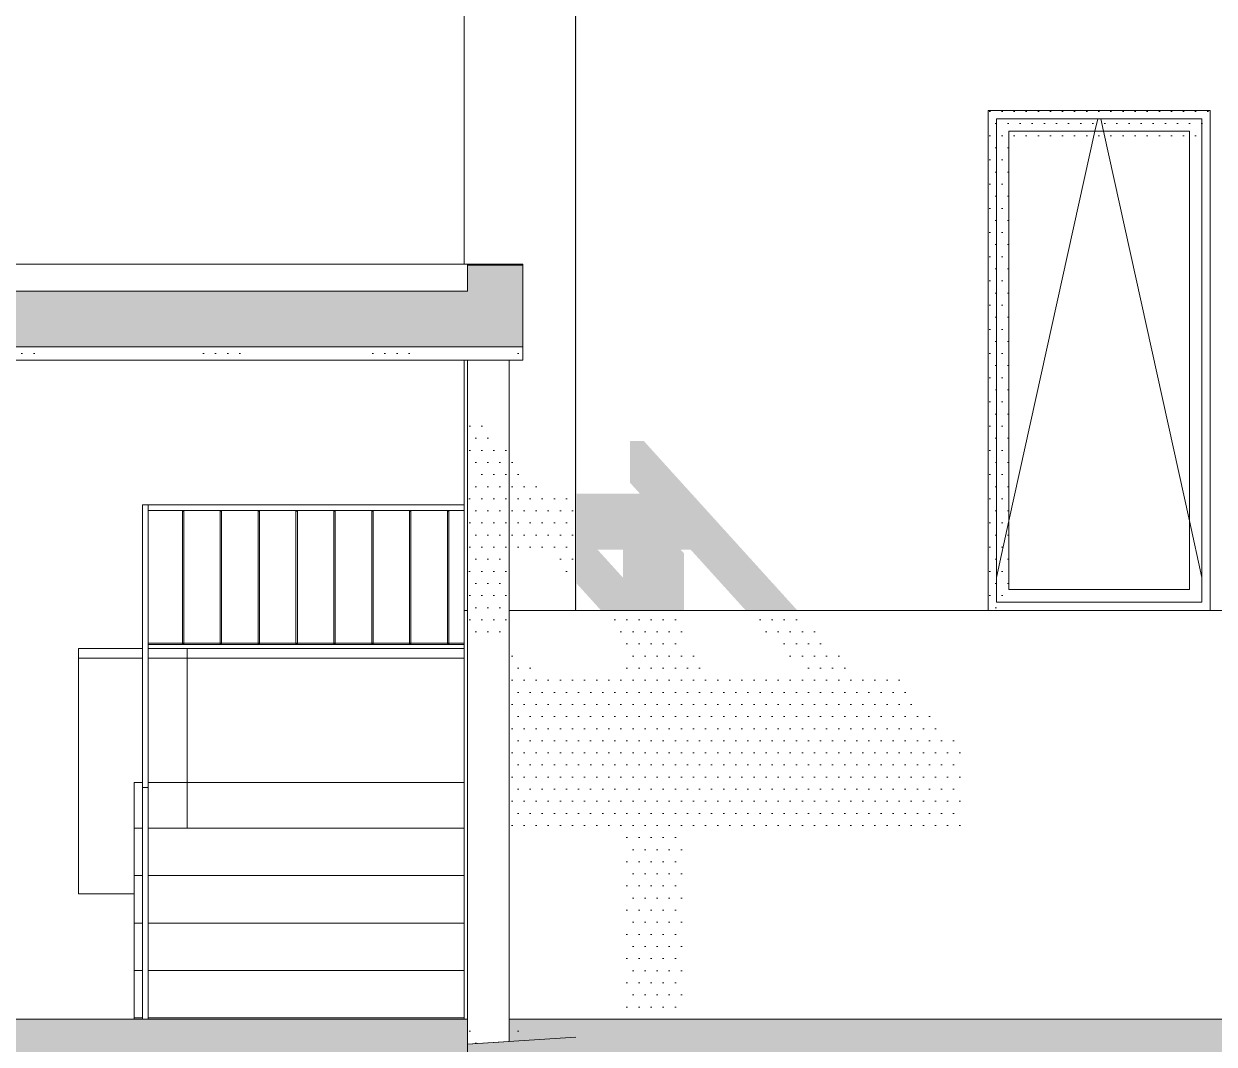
# Model space of a CAD drawing. Header units: metres. Extents: x -111189 to -108577, y -72951 to -72647.
# Drawn here: x -108790.638 to -108786.352, y -72942.556 to -72938.883 of the extents above; entities that cross this region are included whole.
import ezdxf

# ---------------------------------------------------------------- set-up
doc = ezdxf.new("R2010")
doc.units = ezdxf.units.M
doc.header["$MEASUREMENT"] = 0
for name, color, linetype in [('00 - DESENHO 2D', 7, 'Continuous'), ('01 - TERRENO PROPOSTO', 7, 'Continuous'), ('03 - COBERTURA', 7, 'Continuous'), ('03 - LAJES', 7, 'Continuous'), ('04 - TECTO FALSO', 7, 'Continuous'), ('05 - PAREDES..35', 7, 'Continuous'), ('05 - PILAR', 7, 'Continuous'), ('05 - VIGA', 7, 'Continuous'), ('06 - ESCADAS _ GUARDAS', 7, 'Continuous'), ('06 - FORRA', 7, 'Continuous')]:
    doc.layers.add(name, color=color, linetype=linetype)
pattern_1 = [(360, (-108945.28672, -72941.59482), (0.021783658, 0.043567315), [0, -0.043567315])]

# ---------------------------------------------------------------- blocks, each defined once
blk = doc.blocks.new('Corte Elem_1871_1', base_point=(-108945.2867, -72941.5948))
at = {"layer": '05 - PAREDES..35', "linetype": 'Continuous', "lineweight": 13}
h = blk.add_hatch(dxfattribs=at)
h.set_pattern_fill('DOTS_0001', color=251, style=0, pattern_type=2)
h.set_pattern_definition(pattern_1)
h.paths.add_polyline_path([(-108788.652, -72938.7148), (-108788.652, -72940.9948), (-108788.6474, -72940.9948), (-108788.6474, -72940.8979), (-108788.5595, -72940.9948), (-108788.2611, -72940.9948), (-108788.2611, -72940.7889), (-108788.2727, -72940.776), (-108788.2368, -72940.776), (-108788.0385, -72940.9948), (-108787.8525, -72940.9948), (-108788.4052, -72940.385), (-108788.4552, -72940.385), (-108788.4552, -72940.535), (-108788.4193, -72940.5746), (-108788.6474, -72940.5746), (-108788.6474, -72938.72), (-108784.3406, -72938.72), (-108784.3406, -72938.5948), (-108784.342, -72938.5948), (-108784.342, -72938.7148)])
h.paths.add_polyline_path([(-108788.5719, -72940.776), (-108788.481, -72940.776), (-108788.481, -72940.8763)], flags=0)
blk = doc.blocks.new('Corte Elem_1892_1', base_point=(-108945.2867, -72941.5948))
at = {"layer": '03 - LAJES', "linetype": 'Continuous', "lineweight": 13}
h = blk.add_hatch(dxfattribs=at)
h.set_pattern_fill('DOTS_0001', color=251, style=0, pattern_type=2)
h.set_pattern_definition(pattern_1)
h.paths.add_polyline_path([(-108788.8906, -72942.4665), (-108788.8906, -72942.5466), (-108788.8206, -72942.5421), (-108788.8206, -72942.4665)])
at = {"layer": '03 - LAJES', "color": 7, "linetype": 'Continuous', "lineweight": 20}
for p, q in [((-108789.0406, -72942.4665), (-108793.7957, -72942.4665)), ((-108789.0406, -72942.4665), (-108789.0406, -72942.8665)), ((-108779.3706, -72942.4665), (-108788.6506, -72942.4665))]:
    blk.add_line(p, q, dxfattribs=at)
at = {"layer": '03 - LAJES', "color": 7, "linetype": 'Continuous', "lineweight": 13}
blk.add_line((-108788.8906, -72942.4665), (-108788.6506, -72942.4665), dxfattribs=at)
blk = doc.blocks.new('Corte Elem_1899_1', base_point=(-108945.2867, -72941.5948))
at = {"layer": '03 - LAJES', "color": 251, "linetype": 'Continuous', "lineweight": 13}
for p, q in [((-108790.4406, -72942.0149), (-108790.4406, -72941.1667)), ((-108790.0493, -72941.6148), (-108790.0493, -72941.1667)), ((-108790.0493, -72941.7788), (-108790.0493, -72941.6148)), ((-108790.4406, -72942.0149), (-108790.2406, -72942.0149))]:
    blk.add_line(p, q, dxfattribs=at)
blk = doc.blocks.new('Corte Elem_1904_1', base_point=(-108945.2867, -72941.5948))
at = {"layer": '06 - FORRA', "linetype": 'Continuous', "lineweight": 13}
h = blk.add_hatch(dxfattribs=at)
h.set_pattern_fill('DOTS_0001', color=251, style=0, pattern_type=2)
h.set_pattern_definition(pattern_1)
h.paths.add_polyline_path([(-108789.052, -72940.9948), (-108789.052, -72941.1382), (-108789.0406, -72941.1508), (-108789.0406, -72940.9948)])
h = blk.add_hatch(dxfattribs=at)
h.set_pattern_fill('DOTS_0001', color=251, style=0, pattern_type=2)
h.set_pattern_definition(pattern_1)
h.paths.add_polyline_path([(-108788.8906, -72941.1112), (-108788.8906, -72941.791), (-108788.4857, -72941.791), (-108788.4857, -72942.4665), (-108788.2657, -72942.4665), (-108788.2657, -72941.791), (-108787.2589, -72941.791), (-108787.2589, -72941.4938), (-108787.5139, -72941.2123), (-108787.6554, -72941.2123), (-108787.8525, -72940.9948), (-108788.0385, -72940.9948), (-108787.8413, -72941.2123), (-108788.1764, -72941.2123), (-108788.2657, -72941.1138), (-108788.2657, -72940.9948), (-108788.5595, -72940.9948), (-108788.4857, -72941.0763), (-108788.4857, -72941.2123), (-108788.7989, -72941.2123)])
h = blk.add_hatch(dxfattribs=at)
h.set_pattern_fill('DOTS_0001', color=251, style=0, pattern_type=2)
h.set_pattern_definition(pattern_1)
h.paths.add_polyline_path([(-108789.0406, -72941.2123), (-108789.052, -72941.2123), (-108789.052, -72941.791), (-108789.0406, -72941.791)])
at = {"layer": '06 - FORRA', "color": 7, "linetype": 'Continuous', "lineweight": 13}
for p, q in [((-108789.052, -72940.9948), (-108789.052, -72942.4665)), ((-108788.652, -72940.9948), (-108785.6901, -72940.9948))]:
    blk.add_line(p, q, dxfattribs=at)
blk = doc.blocks.new('Corte Elem_1987_1', base_point=(-108945.2867, -72941.5948))
at = {"layer": '04 - TECTO FALSO', "color": 251, "linetype": 'Continuous', "lineweight": 13}
for p, q in [((-108790.4406, -72941.1317), (-108790.2107, -72941.1317)), ((-108790.4406, -72941.1667), (-108790.4406, -72941.1317)), ((-108790.1907, -72941.1317), (-108790.0493, -72941.1317)), ((-108790.0493, -72941.1317), (-108789.052, -72941.1317)), ((-108790.0493, -72941.1667), (-108790.0493, -72941.1317)), ((-108790.4406, -72941.1667), (-108790.2107, -72941.1667)), ((-108790.1907, -72941.1667), (-108790.0493, -72941.1667)), ((-108790.0493, -72941.1667), (-108789.052, -72941.1667))]:
    blk.add_line(p, q, dxfattribs=at)
blk = doc.blocks.new('Corte Elem_1993_1', base_point=(-108945.2867, -72941.5948))
at = {"layer": '06 - FORRA', "linetype": 'Continuous', "lineweight": 13}
h = blk.add_hatch(dxfattribs=at)
h.set_pattern_fill('DOTS_0001', color=251, style=0, pattern_type=2)
h.set_pattern_definition(pattern_1)
h.paths.add_polyline_path([(-108788.8906, -72940.7709), (-108788.7625, -72940.7709), (-108788.652, -72940.8927), (-108788.652, -72940.5694), (-108788.7591, -72940.5694), (-108788.8906, -72940.4244)])
h = blk.add_hatch(dxfattribs=at)
h.set_pattern_fill('DOTS_0001', color=251, style=0, pattern_type=2)
h.set_pattern_definition(pattern_1)
h.paths.add_polyline_path([(-108789.0406, -72940.5694), (-108789.052, -72940.5694), (-108789.052, -72940.7709), (-108789.0406, -72940.7709)])
h = blk.add_hatch(dxfattribs=at)
h.set_pattern_fill('DOTS_0001', color=251, style=0, pattern_type=2)
h.set_pattern_definition(pattern_1)
h.paths.add_polyline_path([(-108789.052, -72940.9948), (-108789.0406, -72940.9948), (-108789.0406, -72940.9457), (-108789.052, -72940.933)])
at = {"layer": '06 - FORRA', "color": 7, "linetype": 'Continuous', "lineweight": 13}
for p, q in [((-108789.052, -72938.7148), (-108789.052, -72939.7486)), ((-108788.652, -72938.7148), (-108788.652, -72940.9948)), ((-108789.052, -72940.0943), (-108789.052, -72940.9948)), ((-108789.052, -72940.9948), (-108789.0406, -72940.9948)), ((-108788.8906, -72940.9948), (-108788.652, -72940.9948))]:
    blk.add_line(p, q, dxfattribs=at)
blk = doc.blocks.new('Corte Elem_1997_1', base_point=(-108945.2867, -72941.5948))
at = {"layer": '05 - PAREDES..35', "linetype": 'Continuous', "lineweight": 13}
h = blk.add_hatch(dxfattribs=at)
h.set_pattern_fill('DOTS_0001', color=251, style=0, pattern_type=2)
h.set_pattern_definition(pattern_1)
h.paths.add_polyline_path([(-108786.3656, -72939.2248), (-108786.3656, -72939.1948), (-108787.1656, -72939.1948), (-108787.1656, -72939.2248), (-108787.1356, -72939.2248), (-108786.3956, -72939.2248)])
h = blk.add_hatch(dxfattribs=at)
h.set_pattern_fill('DOTS_0001', color=251, style=0, pattern_type=2)
h.set_pattern_definition(pattern_1)
h.paths.add_polyline_path([(-108787.1656, -72939.2248), (-108787.1656, -72940.9648), (-108787.1356, -72940.9648), (-108787.1356, -72939.2248)])
h = blk.add_hatch(dxfattribs=at)
h.set_pattern_fill('DOTS_0001', color=251, style=0, pattern_type=2)
h.set_pattern_definition(pattern_1)
h.paths.add_polyline_path([(-108786.3956, -72939.2248), (-108787.1356, -72939.2248), (-108787.1356, -72939.2698), (-108787.0906, -72939.2698), (-108786.4406, -72939.2698), (-108786.3956, -72939.2698)])
h = blk.add_hatch(dxfattribs=at)
h.set_pattern_fill('DOTS_0001', color=251, style=0, pattern_type=2)
h.set_pattern_definition(pattern_1)
h.paths.add_polyline_path([(-108786.3656, -72939.2248), (-108786.3956, -72939.2248), (-108786.3956, -72939.272), (-108786.3656, -72939.272)])
h = blk.add_hatch(dxfattribs=at)
h.set_pattern_fill('DOTS_0001', color=251, style=0, pattern_type=2)
h.set_pattern_definition(pattern_1)
h.paths.add_polyline_path([(-108787.0906, -72939.2698), (-108787.1356, -72939.2698), (-108787.1356, -72940.9198), (-108787.0906, -72940.9198)])
h = blk.add_hatch(dxfattribs=at)
h.set_pattern_fill('DOTS_0001', color=251, style=0, pattern_type=2)
h.set_pattern_definition(pattern_1)
h.paths.add_polyline_path([(-108787.0906, -72939.2698), (-108787.0906, -72940.9198), (-108787.0723, -72940.9198), (-108787.0723, -72939.2977), (-108786.4406, -72939.2977), (-108786.4406, -72939.2698)])
h = blk.add_hatch(dxfattribs=at)
h.set_pattern_fill('DOTS_0001', color=251, style=0, pattern_type=2)
h.set_pattern_definition(pattern_1)
h.paths.add_polyline_path([(-108786.4406, -72939.29), (-108786.3956, -72939.29), (-108786.3956, -72939.2698), (-108786.4406, -72939.2698)])
h = blk.add_hatch(dxfattribs=at)
h.set_pattern_fill('DOTS_0001', color=251, style=0, pattern_type=2)
h.set_pattern_definition(pattern_1)
h.paths.add_polyline_path([(-108787.1356, -72940.9648), (-108787.0793, -72940.9648), (-108787.0793, -72940.9198), (-108787.1356, -72940.9198)])
h = blk.add_hatch(dxfattribs=at)
h.set_pattern_fill('DOTS_0001', color=251, style=0, pattern_type=2)
h.set_pattern_definition(pattern_1)
h.paths.add_polyline_path([(-108787.1656, -72940.9948), (-108787.0956, -72940.9948), (-108787.0956, -72940.9648), (-108787.1656, -72940.9648)])
at = {"layer": '05 - PAREDES..35', "color": 7, "linetype": 'Continuous', "lineweight": 13}
for p, q in [((-108787.1656, -72939.1948), (-108786.3656, -72939.1948)), ((-108787.1656, -72940.9948), (-108787.1656, -72939.1948)), ((-108787.1356, -72940.9648), (-108787.1356, -72939.2248)), ((-108787.1356, -72939.2248), (-108786.3956, -72939.2248)), ((-108786.781, -72939.2698), (-108786.7711, -72939.2248)), ((-108786.7501, -72939.2698), (-108786.7601, -72939.2248)), ((-108786.3956, -72939.2248), (-108786.3956, -72940.9648)), ((-108786.3656, -72939.1948), (-108786.3656, -72940.9948)), ((-108787.0906, -72940.9198), (-108787.0906, -72939.2698)), ((-108787.0906, -72939.2698), (-108786.4406, -72939.2698)), ((-108787.0906, -72940.6726), (-108786.781, -72939.2698)), ((-108786.4406, -72940.6726), (-108786.7501, -72939.2698)), ((-108786.4406, -72939.2698), (-108786.4406, -72940.9198)), ((-108787.1356, -72940.8765), (-108787.0906, -72940.6726)), ((-108786.3956, -72940.8765), (-108786.4406, -72940.6726)), ((-108786.4406, -72940.9198), (-108787.0906, -72940.9198)), ((-108786.3956, -72940.9648), (-108787.1356, -72940.9648))]:
    blk.add_line(p, q, dxfattribs=at)
blk = doc.blocks.new('Corte Elem_2019_1', base_point=(-108945.2867, -72941.5948))
at = {"layer": '01 - TERRENO PROPOSTO', "color": 7, "linetype": 'Continuous', "lineweight": 20}
blk.add_line((-108788.6506, -72942.531), (-108789.041, -72942.5565), dxfattribs=at)
blk = doc.blocks.new('Corte Elem_2020_1', base_point=(-108945.2867, -72941.5948))
at = {"layer": '06 - ESCADAS _ GUARDAS', "color": 251, "linetype": 'Continuous', "lineweight": 13}
for p, q in [((-108790.2406, -72941.7788), (-108790.2406, -72941.9495)), ((-108790.2406, -72941.7788), (-108790.2107, -72941.7788)), ((-108790.1907, -72941.7788), (-108789.052, -72941.7788)), ((-108790.2406, -72941.9495), (-108790.2406, -72942.1202)), ((-108790.2406, -72941.9495), (-108790.2107, -72941.9495)), ((-108790.1907, -72941.9495), (-108789.052, -72941.9495)), ((-108790.2406, -72942.1202), (-108790.2406, -72942.2909)), ((-108790.2406, -72942.1202), (-108790.2107, -72942.1202)), ((-108790.1907, -72942.1202), (-108789.052, -72942.1202)), ((-108790.2406, -72942.2909), (-108790.2406, -72942.4616)), ((-108790.2406, -72942.2909), (-108790.2107, -72942.2909)), ((-108790.1907, -72942.2909), (-108789.052, -72942.2909)), ((-108790.2406, -72942.4616), (-108790.2406, -72942.4665)), ((-108790.2406, -72942.4616), (-108790.2107, -72942.4616)), ((-108790.1907, -72942.4616), (-108789.052, -72942.4616))]:
    blk.add_line(p, q, dxfattribs=at)
blk = doc.blocks.new('Corte Elem_2028_1', base_point=(-108945.2867, -72941.5948))
at = {"layer": '06 - ESCADAS _ GUARDAS', "color": 251, "linetype": 'Continuous', "lineweight": 13}
for p, q in [((-108790.2107, -72941.6324), (-108790.2107, -72942.4665)), ((-108790.1907, -72941.6324), (-108790.1907, -72942.4665))]:
    blk.add_line(p, q, dxfattribs=at)
blk = doc.blocks.new('Corte Elem_2029_1', base_point=(-108945.2867, -72941.5948))
at = {"layer": '06 - ESCADAS _ GUARDAS', "color": 251, "linetype": 'Continuous', "lineweight": 13}
for p, q in [((-108790.2107, -72940.6148), (-108790.1907, -72940.6148)), ((-108790.2107, -72941.6324), (-108790.2107, -72940.6148)), ((-108790.1907, -72941.6324), (-108790.1907, -72940.6148)), ((-108790.2107, -72941.6324), (-108790.1907, -72941.6324))]:
    blk.add_line(p, q, dxfattribs=at)
blk = doc.blocks.new('Corte Elem_2030_1', base_point=(-108945.2867, -72941.5948))
at = {"layer": '06 - ESCADAS _ GUARDAS', "color": 251, "linetype": 'Continuous', "lineweight": 13}
blk.add_line((-108790.1907, -72941.5809), (-108790.1907, -72941.5108), dxfattribs=at)
blk = doc.blocks.new('Corte Elem_2031_1', base_point=(-108945.2867, -72941.5948))
at = {"layer": '06 - ESCADAS _ GUARDAS', "color": 251, "linetype": 'Continuous', "lineweight": 13}
blk.add_line((-108790.1907, -72941.5082), (-108790.1907, -72941.4381), dxfattribs=at)
blk = doc.blocks.new('Corte Elem_2032_1', base_point=(-108945.2867, -72941.5948))
at = {"layer": '06 - ESCADAS _ GUARDAS', "color": 251, "linetype": 'Continuous', "lineweight": 13}
blk.add_line((-108790.1907, -72941.4355), (-108790.1907, -72941.3654), dxfattribs=at)
blk = doc.blocks.new('Corte Elem_2033_1', base_point=(-108945.2867, -72941.5948))
at = {"layer": '06 - ESCADAS _ GUARDAS', "color": 251, "linetype": 'Continuous', "lineweight": 13}
blk.add_line((-108790.1907, -72941.3628), (-108790.1907, -72941.2928), dxfattribs=at)
blk = doc.blocks.new('Corte Elem_2034_1', base_point=(-108945.2867, -72941.5948))
at = {"layer": '06 - ESCADAS _ GUARDAS', "color": 251, "linetype": 'Continuous', "lineweight": 13}
blk.add_line((-108790.1907, -72941.2901), (-108790.1907, -72941.2201), dxfattribs=at)
blk = doc.blocks.new('Corte Elem_2035_1', base_point=(-108945.2867, -72941.5948))
at = {"layer": '06 - ESCADAS _ GUARDAS', "color": 251, "linetype": 'Continuous', "lineweight": 13}
blk.add_line((-108790.1907, -72941.2175), (-108790.1907, -72941.1474), dxfattribs=at)
blk = doc.blocks.new('Corte Elem_2036_1', base_point=(-108945.2867, -72941.5948))
at = {"layer": '06 - ESCADAS _ GUARDAS', "color": 251, "linetype": 'Continuous', "lineweight": 13}
for p, q in [((-108790.1907, -72940.6148), (-108789.052, -72940.6148)), ((-108790.1907, -72940.6348), (-108789.052, -72940.6348))]:
    blk.add_line(p, q, dxfattribs=at)
blk = doc.blocks.new('Corte Elem_2037_1', base_point=(-108945.2867, -72941.5948))
at = {"layer": '06 - ESCADAS _ GUARDAS', "color": 251, "linetype": 'Continuous', "lineweight": 13}
for p, q in [((-108790.1907, -72941.1123), (-108790.0669, -72941.1123)), ((-108790.0669, -72941.1123), (-108790.0619, -72941.1123)), ((-108790.0619, -72941.1123), (-108789.9306, -72941.1123)), ((-108789.9306, -72941.1123), (-108789.9256, -72941.1123)), ((-108789.9256, -72941.1123), (-108789.7942, -72941.1123)), ((-108789.7942, -72941.1123), (-108789.7892, -72941.1123)), ((-108789.7892, -72941.1123), (-108789.6579, -72941.1123)), ((-108789.6579, -72941.1123), (-108789.6529, -72941.1123)), ((-108789.6529, -72941.1123), (-108789.5216, -72941.1123)), ((-108789.5216, -72941.1123), (-108789.5166, -72941.1123)), ((-108789.5166, -72941.1123), (-108789.3852, -72941.1123)), ((-108789.3852, -72941.1123), (-108789.3802, -72941.1123)), ((-108789.3802, -72941.1123), (-108789.2489, -72941.1123)), ((-108789.2489, -72941.1123), (-108789.2439, -72941.1123)), ((-108789.2439, -72941.1123), (-108789.1126, -72941.1123)), ((-108789.1126, -72941.1123), (-108789.1076, -72941.1123)), ((-108789.1076, -72941.1123), (-108789.052, -72941.1123)), ((-108790.1907, -72941.1173), (-108789.052, -72941.1173))]:
    blk.add_line(p, q, dxfattribs=at)
blk = doc.blocks.new('Corte Elem_2038_1', base_point=(-108945.2867, -72941.5948))
at = {"layer": '06 - ESCADAS _ GUARDAS', "color": 251, "linetype": 'Continuous', "lineweight": 13}
for p, q in [((-108790.0669, -72940.6373), (-108790.0619, -72940.6373)), ((-108790.0669, -72941.1123), (-108790.0669, -72940.6373)), ((-108790.0619, -72941.1123), (-108790.0619, -72940.6373)), ((-108790.0669, -72941.1148), (-108790.0669, -72941.1123)), ((-108790.0619, -72941.1148), (-108790.0619, -72941.1123)), ((-108790.0669, -72941.1148), (-108790.0619, -72941.1148))]:
    blk.add_line(p, q, dxfattribs=at)
blk = doc.blocks.new('Corte Elem_2039_1', base_point=(-108945.2867, -72941.5948))
at = {"layer": '06 - ESCADAS _ GUARDAS', "color": 251, "linetype": 'Continuous', "lineweight": 13}
for p, q in [((-108789.9306, -72940.6373), (-108789.9256, -72940.6373)), ((-108789.9306, -72941.1123), (-108789.9306, -72940.6373)), ((-108789.9256, -72941.1123), (-108789.9256, -72940.6373)), ((-108789.9306, -72941.1148), (-108789.9306, -72941.1123)), ((-108789.9256, -72941.1148), (-108789.9256, -72941.1123)), ((-108789.9306, -72941.1148), (-108789.9256, -72941.1148))]:
    blk.add_line(p, q, dxfattribs=at)
blk = doc.blocks.new('Corte Elem_2040_1', base_point=(-108945.2867, -72941.5948))
at = {"layer": '06 - ESCADAS _ GUARDAS', "color": 251, "linetype": 'Continuous', "lineweight": 13}
for p, q in [((-108789.7942, -72940.6373), (-108789.7892, -72940.6373)), ((-108789.7942, -72941.1123), (-108789.7942, -72940.6373)), ((-108789.7892, -72941.1123), (-108789.7892, -72940.6373)), ((-108789.7942, -72941.1148), (-108789.7942, -72941.1123)), ((-108789.7892, -72941.1148), (-108789.7892, -72941.1123)), ((-108789.7942, -72941.1148), (-108789.7892, -72941.1148))]:
    blk.add_line(p, q, dxfattribs=at)
blk = doc.blocks.new('Corte Elem_2041_1', base_point=(-108945.2867, -72941.5948))
at = {"layer": '06 - ESCADAS _ GUARDAS', "color": 251, "linetype": 'Continuous', "lineweight": 13}
for p, q in [((-108789.6579, -72940.6373), (-108789.6529, -72940.6373)), ((-108789.6579, -72941.1123), (-108789.6579, -72940.6373)), ((-108789.6529, -72941.1123), (-108789.6529, -72940.6373)), ((-108789.6579, -72941.1148), (-108789.6579, -72941.1123)), ((-108789.6529, -72941.1148), (-108789.6529, -72941.1123)), ((-108789.6579, -72941.1148), (-108789.6529, -72941.1148))]:
    blk.add_line(p, q, dxfattribs=at)
blk = doc.blocks.new('Corte Elem_2042_1', base_point=(-108945.2867, -72941.5948))
at = {"layer": '06 - ESCADAS _ GUARDAS', "color": 251, "linetype": 'Continuous', "lineweight": 13}
for p, q in [((-108789.5216, -72940.6373), (-108789.5166, -72940.6373)), ((-108789.5216, -72941.1123), (-108789.5216, -72940.6373)), ((-108789.5166, -72941.1123), (-108789.5166, -72940.6373)), ((-108789.5216, -72941.1148), (-108789.5216, -72941.1123)), ((-108789.5166, -72941.1148), (-108789.5166, -72941.1123)), ((-108789.5216, -72941.1148), (-108789.5166, -72941.1148))]:
    blk.add_line(p, q, dxfattribs=at)
blk = doc.blocks.new('Corte Elem_2043_1', base_point=(-108945.2867, -72941.5948))
at = {"layer": '06 - ESCADAS _ GUARDAS', "color": 251, "linetype": 'Continuous', "lineweight": 13}
for p, q in [((-108789.3852, -72940.6373), (-108789.3802, -72940.6373)), ((-108789.3852, -72941.1123), (-108789.3852, -72940.6373)), ((-108789.3802, -72941.1123), (-108789.3802, -72940.6373)), ((-108789.3852, -72941.1148), (-108789.3852, -72941.1123)), ((-108789.3802, -72941.1148), (-108789.3802, -72941.1123)), ((-108789.3852, -72941.1148), (-108789.3802, -72941.1148))]:
    blk.add_line(p, q, dxfattribs=at)
blk = doc.blocks.new('Corte Elem_2044_1', base_point=(-108945.2867, -72941.5948))
at = {"layer": '06 - ESCADAS _ GUARDAS', "color": 251, "linetype": 'Continuous', "lineweight": 13}
for p, q in [((-108789.2489, -72940.6373), (-108789.2439, -72940.6373)), ((-108789.2489, -72941.1123), (-108789.2489, -72940.6373)), ((-108789.2439, -72941.1123), (-108789.2439, -72940.6373)), ((-108789.2489, -72941.1148), (-108789.2489, -72941.1123)), ((-108789.2439, -72941.1148), (-108789.2439, -72941.1123)), ((-108789.2489, -72941.1148), (-108789.2439, -72941.1148))]:
    blk.add_line(p, q, dxfattribs=at)
blk = doc.blocks.new('Corte Elem_2045_1', base_point=(-108945.2867, -72941.5948))
at = {"layer": '06 - ESCADAS _ GUARDAS', "color": 251, "linetype": 'Continuous', "lineweight": 13}
for p, q in [((-108789.1126, -72940.6373), (-108789.1076, -72940.6373)), ((-108789.1126, -72941.1123), (-108789.1126, -72940.6373)), ((-108789.1076, -72941.1123), (-108789.1076, -72940.6373)), ((-108789.1126, -72941.1148), (-108789.1126, -72941.1123)), ((-108789.1076, -72941.1148), (-108789.1076, -72941.1123)), ((-108789.1126, -72941.1148), (-108789.1076, -72941.1148))]:
    blk.add_line(p, q, dxfattribs=at)
blk = doc.blocks.new('Corte Elem_2066_1', base_point=(-108945.2867, -72941.5948))
at = {"layer": '05 - PILAR', "linetype": 'Continuous', "lineweight": 13}
h = blk.add_hatch(dxfattribs=at)
h.set_pattern_fill('DOTS_0001', color=251, style=0, pattern_type=2)
h.set_pattern_definition(pattern_1)
h.paths.add_polyline_path([(-108789.0406, -72940.464), (-108788.9872, -72940.5229), (-108789.0406, -72940.5229), (-108789.0406, -72941.1016), (-108788.8906, -72941.1016), (-108788.8906, -72940.4244), (-108789.0406, -72940.2588)])
h = blk.add_hatch(dxfattribs=at)
h.set_pattern_fill('DOTS_0001', color=251, style=0, pattern_type=2)
h.set_pattern_definition(pattern_1)
h.paths.add_polyline_path([(-108789.0406, -72942.5565), (-108788.9636, -72942.5514), (-108789.0406, -72942.4665)])
at = {"layer": '05 - PILAR', "color": 7, "linetype": 'Continuous', "lineweight": 13}
for p, q in [((-108789.0406, -72942.4665), (-108789.0406, -72940.0943)), ((-108789.0406, -72940.0943), (-108788.8906, -72940.0943)), ((-108788.8906, -72942.5466), (-108788.8906, -72940.0943))]:
    blk.add_line(p, q, dxfattribs=at)
blk = doc.blocks.new('Corte Elem_2068_1', base_point=(-108945.2867, -72941.5948))
at = {"layer": '05 - VIGA', "linetype": 'Continuous', "lineweight": 13}
h = blk.add_hatch(dxfattribs=at)
h.set_pattern_fill('DOTS_0001', color=251, style=0, pattern_type=2)
h.set_pattern_definition(pattern_1)
h.paths.add_polyline_path([(-108790.784, -72940.0458), (-108790.7401, -72940.0943), (-108790.5541, -72940.0943), (-108790.598, -72940.0458)])
h = blk.add_hatch(dxfattribs=at)
h.set_pattern_fill('DOTS_0001', color=251, style=0, pattern_type=2)
h.set_pattern_definition(pattern_1)
h.paths.add_polyline_path([(-108789.8561, -72940.0458), (-108790.0421, -72940.0458), (-108789.9981, -72940.0943), (-108789.8122, -72940.0943)])
h = blk.add_hatch(dxfattribs=at)
h.set_pattern_fill('DOTS_0001', color=251, style=0, pattern_type=2)
h.set_pattern_definition(pattern_1)
h.paths.add_polyline_path([(-108789.4196, -72940.0458), (-108789.3757, -72940.0943), (-108789.1897, -72940.0943), (-108789.2336, -72940.0458)])
h = blk.add_hatch(dxfattribs=at)
h.set_pattern_fill('DOTS_0001', color=251, style=0, pattern_type=2)
h.set_pattern_definition(pattern_1)
h.paths.add_polyline_path([(-108788.8986, -72940.0458), (-108788.8546, -72940.0943), (-108788.8406, -72940.0943), (-108788.8406, -72940.0458)])
at = {"layer": '05 - VIGA', "color": 7, "linetype": 'Continuous', "lineweight": 13}
for p, q in [((-108788.8406, -72940.0458), (-108788.8406, -72940.0943)), ((-108793.6735, -72940.0943), (-108789.0406, -72940.0943)), ((-108788.8906, -72940.0943), (-108788.8406, -72940.0943))]:
    blk.add_line(p, q, dxfattribs=at)
blk = doc.blocks.new('Corte Elem_2069_1', base_point=(-108945.2867, -72941.5948))
at = {"layer": '03 - COBERTURA', "color": 7, "linetype": 'Continuous', "lineweight": 20}
for p, q in [((-108789.0406, -72939.8458), (-108793.7957, -72939.8458)), ((-108788.8406, -72939.8986), (-108788.8406, -72940.0458)), ((-108788.8406, -72940.0458), (-108793.7957, -72940.0458))]:
    blk.add_line(p, q, dxfattribs=at)
blk = doc.blocks.new('Corte Elem_2070_1', base_point=(-108945.2867, -72941.5948))
at = {"layer": '05 - VIGA', "color": 7, "linetype": 'Continuous', "lineweight": 13}
for p, q in [((-108789.0406, -72939.7486), (-108789.0406, -72939.8458)), ((-108788.8406, -72939.7486), (-108789.0406, -72939.7486)), ((-108788.8406, -72939.7486), (-108788.8406, -72939.8986))]:
    blk.add_line(p, q, dxfattribs=at)
blk = doc.blocks.new('Corte Elem_2072_1', base_point=(-108945.2867, -72941.5948))
at = {"layer": '05 - VIGA', "color": 7, "linetype": 'Continuous', "lineweight": 13}
blk.add_line((-108789.0406, -72939.7486), (-108793.7957, -72939.7486), dxfattribs=at)
blk = doc.blocks.new('Corte Elem_2077_1', base_point=(-108945.2867, -72941.5948))
at = {"layer": '03 - LAJES', "color": 251, "linetype": 'Continuous', "lineweight": 13}
for p, q in [((-108790.2406, -72941.6148), (-108790.2107, -72941.6148)), ((-108790.2406, -72941.7788), (-108790.2406, -72941.6148)), ((-108790.1907, -72941.6148), (-108790.0493, -72941.6148)), ((-108790.0493, -72941.6148), (-108789.052, -72941.6148))]:
    blk.add_line(p, q, dxfattribs=at)

msp = doc.modelspace()

# ---------------------------------------------------------------- hatches: boundary and pattern name
at = {"layer": '00 - DESENHO 2D', "linetype": 'Continuous', "lineweight": 13}
msp.add_hatch(color=251, dxfattribs=at).paths.add_polyline_path([(-108773.5623, -72942.3918), (-108774.0745, -72942.3918), (-108774.0745, -72940.8909), (-108774.2745, -72940.8909), (-108774.2745, -72942.3918), (-108776.2281, -72942.3832), (-108776.8769, -72942.3855), (-108777.8906, -72942.426), (-108777.8906, -72942.126), (-108779.0906, -72942.126), (-108779.0906, -72942.2963), (-108779.3706, -72942.2963), (-108779.3706, -72942.4665), (-108788.8906, -72942.4665), (-108788.8906, -72942.5466), (-108789.0406, -72942.5565), (-108789.0406, -72942.4665), (-108793.7957, -72942.4665), (-108793.7957, -72940.0458), (-108788.8406, -72940.0458), (-108788.8406, -72939.7519), (-108789.0406, -72939.7519), (-108789.0406, -72939.8458), (-108793.7955, -72939.8458), (-108793.7955, -72939.7486), (-108794.0062, -72939.7486), (-108794.0062, -72942.7426), (-108794.856, -72942.7426), (-108796.6559, -72942.8146), (-108797.6299, -72942.7426), (-108797.6299, -72951.1828), (-108773.5623, -72951.1828)])

# ---------------------------------------------------------------- linework, layer by layer
at = {"layer": '00 - DESENHO 2D', "color": 7, "linetype": 'Continuous', "lineweight": 5, "flags": 128}
for points in [[(-108793.7957, -72940.0458), (-108788.8406, -72940.0458), (-108788.8406, -72939.7519), (-108789.0406, -72939.7519), (-108789.0406, -72939.8458), (-108793.7955, -72939.8458)], [(-108776.8769, -72942.3855), (-108777.8906, -72942.426), (-108777.8906, -72942.126), (-108779.0906, -72942.126), (-108779.0906, -72942.2963), (-108779.3706, -72942.2963), (-108779.3706, -72942.4665), (-108788.8906, -72942.4665), (-108788.8906, -72942.5466), (-108789.0406, -72942.5565), (-108789.0406, -72942.4665), (-108793.7957, -72942.4665)]]:
    msp.add_lwpolyline(points, dxfattribs=at)

# ---------------------------------------------------------------- block references
at = {"layer": '01 - TERRENO PROPOSTO', "lineweight": 0}
msp.add_blockref('Corte Elem_2019_1', (-108945.2867, -72941.5948), dxfattribs=at)
at = {"layer": '03 - COBERTURA', "lineweight": 0}
msp.add_blockref('Corte Elem_2069_1', (-108945.2867, -72941.5948), dxfattribs=at)
at = {"layer": '03 - LAJES', "lineweight": 0}
for name in ['Corte Elem_1899_1', 'Corte Elem_2077_1', 'Corte Elem_1892_1']:
    msp.add_blockref(name, (-108945.2867, -72941.5948), dxfattribs=at)
at = {"layer": '04 - TECTO FALSO', "lineweight": 0}
msp.add_blockref('Corte Elem_1987_1', (-108945.2867, -72941.5948), dxfattribs=at)
at = {"layer": '05 - PAREDES..35', "lineweight": 0}
for name in ['Corte Elem_1871_1', 'Corte Elem_1997_1']:
    msp.add_blockref(name, (-108945.2867, -72941.5948), dxfattribs=at)
at = {"layer": '05 - PILAR', "lineweight": 0}
msp.add_blockref('Corte Elem_2066_1', (-108945.2867, -72941.5948), dxfattribs=at)
at = {"layer": '05 - VIGA', "lineweight": 0}
for name in ['Corte Elem_2072_1', 'Corte Elem_2070_1', 'Corte Elem_2068_1']:
    msp.add_blockref(name, (-108945.2867, -72941.5948), dxfattribs=at)
at = {"layer": '06 - ESCADAS _ GUARDAS', "lineweight": 0}
for name in ['Corte Elem_2029_1', 'Corte Elem_2036_1', 'Corte Elem_2038_1', 'Corte Elem_2039_1', 'Corte Elem_2040_1', 'Corte Elem_2041_1', 'Corte Elem_2042_1', 'Corte Elem_2043_1', 'Corte Elem_2044_1', 'Corte Elem_2045_1', 'Corte Elem_2037_1', 'Corte Elem_2035_1', 'Corte Elem_2034_1', 'Corte Elem_2033_1', 'Corte Elem_2032_1', 'Corte Elem_2031_1', 'Corte Elem_2030_1', 'Corte Elem_2028_1', 'Corte Elem_2020_1']:
    msp.add_blockref(name, (-108945.2867, -72941.5948), dxfattribs=at)
at = {"layer": '06 - FORRA', "lineweight": 0}
for name in ['Corte Elem_1993_1', 'Corte Elem_1904_1']:
    msp.add_blockref(name, (-108945.2867, -72941.5948), dxfattribs=at)

doc.saveas('drawing.dxf')
